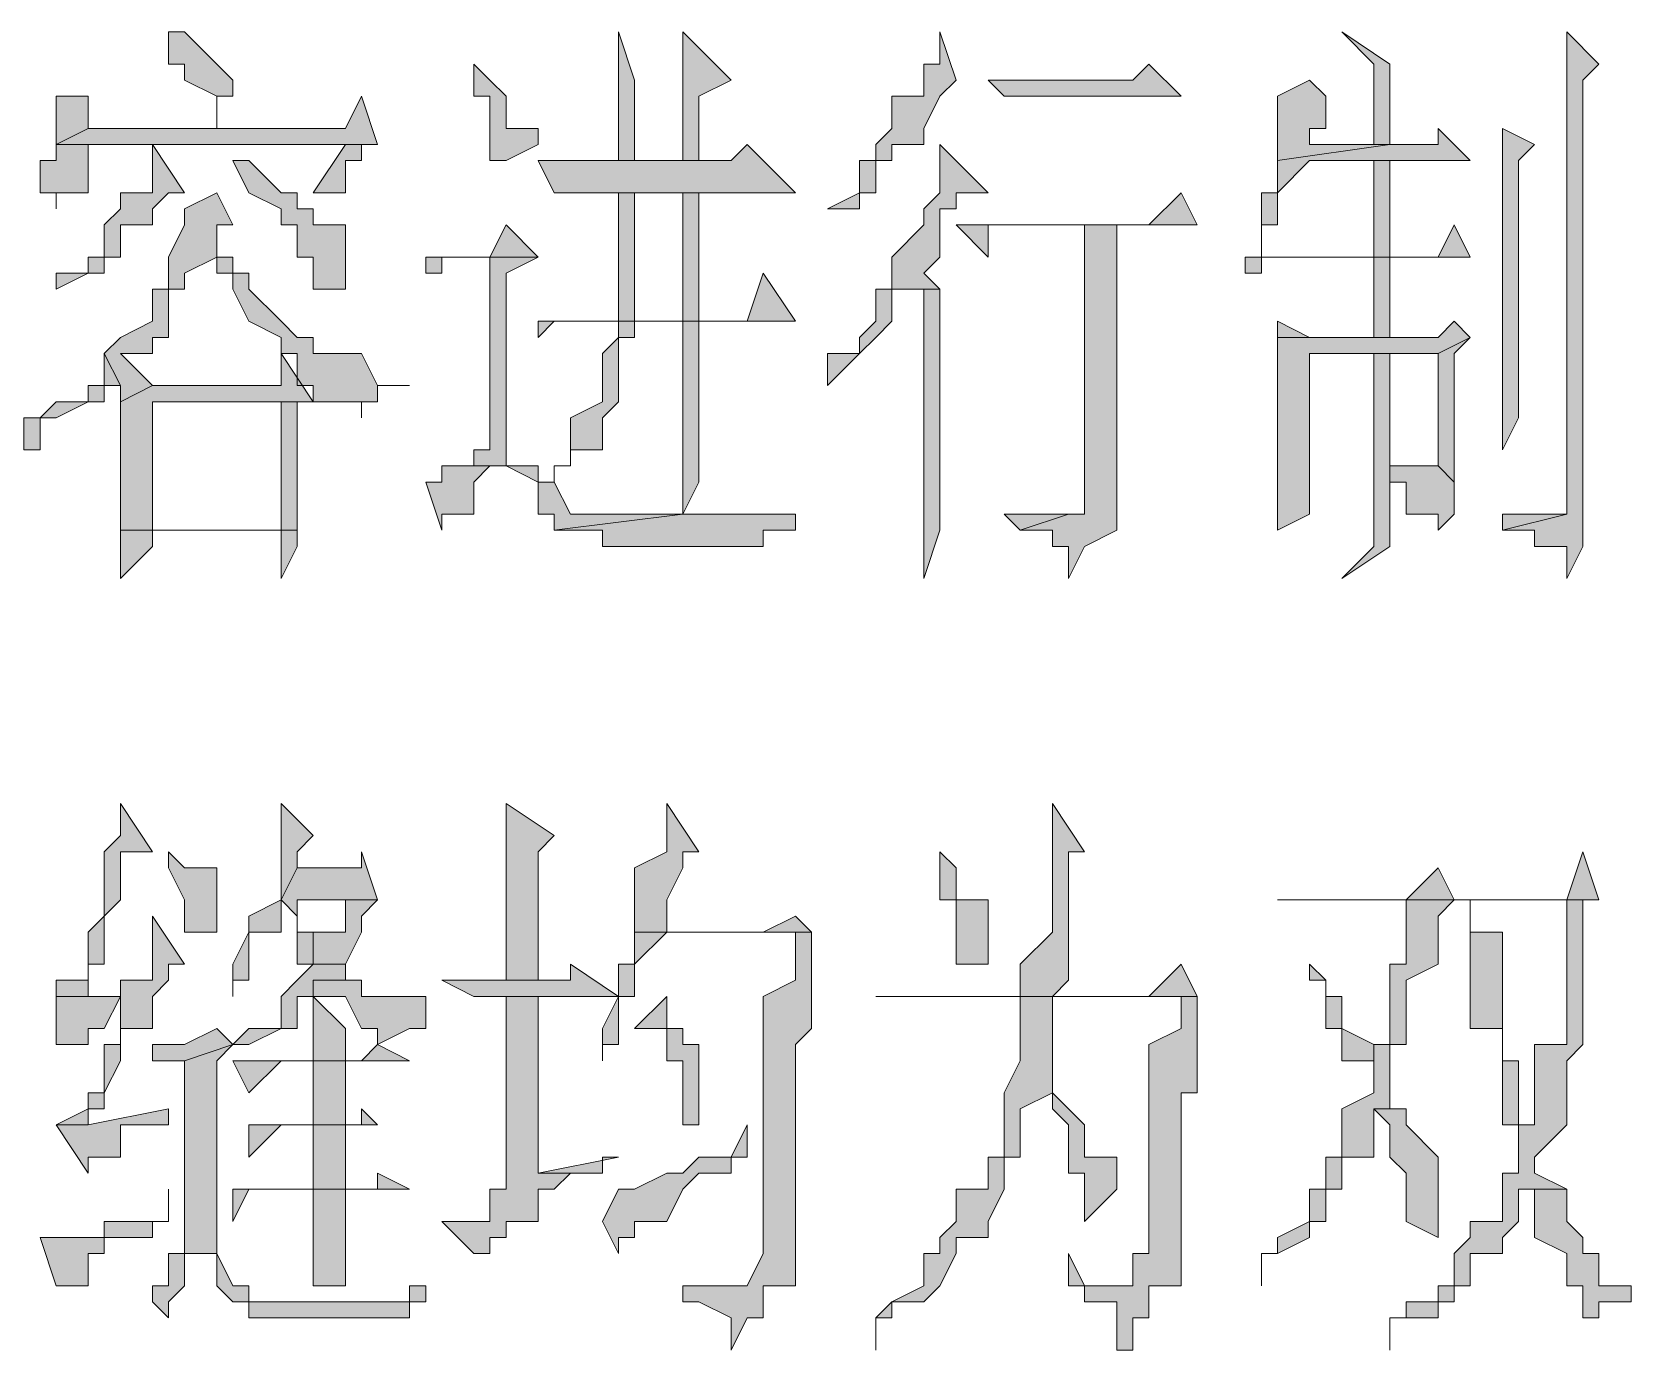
# Model space of a CAD drawing. Header units: millimetres. Extents: x 20 to 821, y 1 to 1134.
# Drawn here: x 650.97 to 668.88, y 607.1 to 621.86 of the extents above; entities that cross this region are included whole.
import ezdxf

# ---------------------------------------------------------------- set-up
doc = ezdxf.new("R2010")
doc.units = ezdxf.units.MM
doc.layers.add('1', color=7, linetype='Continuous')

msp = doc.modelspace()

# ---------------------------------------------------------------- hatches: boundary and pattern name
h = msp.add_hatch(color=0)
h.dxf.hatch_style = 2
h.paths.add_polyline_path([(652.5, 621.861732), (652.5, 621.501732), (652.68, 621.501732), (652.68, 621.321732), (653.04, 621.141732), (653.04, 620.781732), (653.04, 621.141732), (653.22, 621.141732), (653.22, 621.321732), (653.04, 621.501732), (652.68, 621.861732)])
h = msp.add_hatch(color=0)
h.dxf.hatch_style = 2
h.paths.add_polyline_path([(657.54, 621.861732), (657.54, 620.421732), (657.72, 620.421732), (657.72, 621.321732)])
h = msp.add_hatch(color=0)
h.dxf.hatch_style = 2
h.paths.add_polyline_path([(658.26, 621.861732), (658.26, 620.421732), (658.44, 620.421732), (658.44, 621.141732), (658.8, 621.321732)])
h = msp.add_hatch(color=0)
h.dxf.hatch_style = 2
h.paths.add_polyline_path([(661.14, 621.861732), (661.14, 621.501732), (660.96, 621.501732), (660.96, 621.141732), (660.6, 621.141732), (660.6, 620.781732), (660.42, 620.601732), (660.42, 620.421732), (660.24, 620.421732), (660.24, 620.061732), (659.88, 619.881732), (660.24, 619.881732), (660.24, 620.061732), (660.42, 620.061732), (660.42, 620.421732), (660.6, 620.421732), (660.6, 620.601732), (660.96, 620.601732), (660.96, 620.781732), (661.14, 621.141732), (661.32, 621.321732)])
h = msp.add_hatch(color=0)
h.dxf.hatch_style = 2
h.paths.add_polyline_path([(665.64, 621.861732), (666, 621.501732), (666, 620.601732), (665.28, 620.601732), (666.18, 620.601732), (666.18, 621.321732), (666.18, 621.501732)])
h = msp.add_hatch(color=0)
h.dxf.hatch_style = 2
h.paths.add_polyline_path([(668.16, 621.861732), (668.16, 616.461732), (667.44, 616.281732), (667.8, 616.281732), (667.8, 616.101732), (668.16, 616.101732), (668.16, 615.741732), (668.34, 616.101732), (668.34, 616.281732), (668.34, 621.321732), (668.52, 621.501732)])
h = msp.add_hatch(color=0)
h.dxf.hatch_style = 2
h.paths.add_polyline_path([(655.92, 621.501732), (655.92, 621.141732), (656.1, 621.141732), (656.1, 620.421732), (656.28, 620.421732), (656.64, 620.601732), (656.64, 620.781732), (656.28, 620.781732), (656.28, 621.141732), (656.1, 621.321732)])
h = msp.add_hatch(color=0)
h.dxf.hatch_style = 2
h.paths.add_polyline_path([(663.48, 621.501732), (663.3, 621.321732), (661.68, 621.321732), (661.86, 621.141732), (663.84, 621.141732)])
h = msp.add_hatch(color=0)
h.dxf.hatch_style = 2
h.paths.add_polyline_path([(665.28, 621.321732), (664.92, 621.141732), (664.92, 620.421732), (666.18, 620.601732), (665.28, 620.601732), (665.28, 620.781732), (665.46, 620.781732), (665.46, 621.141732)])
h = msp.add_hatch(color=0)
h.dxf.hatch_style = 2
h.paths.add_polyline_path([(654.66, 621.141732), (654.48, 620.781732), (651.6, 620.781732), (651.24, 620.601732), (654.84, 620.601732)])
h = msp.add_hatch(color=0)
h.dxf.hatch_style = 2
h.paths.add_polyline_path([(651.6, 621.141732), (651.24, 621.141732), (651.24, 620.781732), (651.24, 620.601732), (651.6, 620.781732)])
h = msp.add_hatch(color=0)
h.dxf.hatch_style = 2
h.paths.add_polyline_path([(666.72, 620.781732), (666.72, 620.601732), (666.18, 620.601732), (664.92, 620.421732), (664.92, 620.061732), (664.74, 620.061732), (664.74, 619.341732), (664.74, 619.701732), (664.92, 619.701732), (664.92, 619.881732), (664.92, 620.061732), (665.28, 620.421732), (667.08, 620.421732)])
h = msp.add_hatch(color=0)
h.dxf.hatch_style = 2
h.paths.add_polyline_path([(667.44, 620.781732), (667.44, 617.181732), (667.62, 617.541732), (667.62, 617.721732), (667.62, 617.901732), (667.62, 620.421732), (667.8, 620.601732)])
h = msp.add_hatch(color=0)
h.dxf.hatch_style = 2
h.paths.add_polyline_path([(651.24, 620.601732), (651.24, 620.421732), (651.06, 620.421732), (651.06, 620.061732), (651.24, 620.061732), (651.24, 619.881732), (651.24, 620.061732), (651.6, 620.061732), (651.6, 620.421732), (651.6, 620.601732), (654.48, 620.601732)])
h = msp.add_hatch(color=0)
h.dxf.hatch_style = 2
h.paths.add_polyline_path([(652.32, 620.601732), (652.32, 620.061732), (651.96, 620.061732), (651.96, 619.881732), (651.78, 619.701732), (651.78, 619.341732), (651.6, 619.341732), (651.6, 619.161732), (651.24, 619.161732), (651.24, 618.981732), (651.6, 619.161732), (651.78, 619.161732), (651.78, 619.341732), (651.96, 619.341732), (651.96, 619.701732), (652.32, 619.701732), (652.32, 619.881732), (652.5, 620.061732), (652.68, 620.061732)])
h = msp.add_hatch(color=0)
h.dxf.hatch_style = 2
h.paths.add_polyline_path([(654.48, 620.601732), (654.12, 620.061732), (654.48, 620.061732), (654.48, 620.421732), (654.66, 620.421732), (654.66, 620.601732), (654.84, 620.601732)])
h = msp.add_hatch(color=0)
h.dxf.hatch_style = 2
h.paths.add_polyline_path([(658.98, 620.601732), (658.8, 620.421732), (656.64, 620.421732), (656.82, 620.061732), (659.52, 620.061732)])
h = msp.add_hatch(color=0)
h.dxf.hatch_style = 2
h.paths.add_polyline_path([(661.14, 620.601732), (661.14, 620.061732), (660.96, 619.881732), (660.96, 619.701732), (660.6, 619.341732), (660.6, 618.981732), (660.42, 618.981732), (660.42, 618.621732), (660.24, 618.441732), (660.24, 618.261732), (659.88, 618.261732), (659.88, 617.901732), (660.24, 618.261732), (660.42, 618.441732), (660.6, 618.621732), (660.6, 618.981732), (660.96, 618.981732), (661.14, 618.981732), (660.96, 619.161732), (661.14, 619.341732), (661.14, 619.881732), (661.32, 619.881732), (661.32, 620.061732), (661.68, 620.061732)])
h = msp.add_hatch(color=0)
h.dxf.hatch_style = 2
h.paths.add_polyline_path([(653.22, 620.421732), (653.4, 620.061732), (653.76, 619.881732), (653.76, 619.701732), (653.94, 619.701732), (653.94, 619.341732), (654.12, 619.341732), (654.12, 618.981732), (654.48, 618.981732), (654.48, 619.701732), (654.12, 619.701732), (654.12, 619.881732), (653.94, 619.881732), (653.94, 620.061732), (653.76, 620.061732), (653.4, 620.421732)])
h = msp.add_hatch(color=0)
h.dxf.hatch_style = 2
h.paths.add_polyline_path([(666, 619.341732), (666.18, 619.341732), (666.18, 620.421732), (666, 620.421732)])
h = msp.add_hatch(color=0)
h.dxf.hatch_style = 2
h.paths.add_polyline_path([(653.04, 620.061732), (652.68, 619.881732), (652.68, 619.701732), (652.5, 619.341732), (652.5, 618.981732), (652.32, 618.981732), (652.32, 618.621732), (651.96, 618.441732), (651.78, 618.261732), (651.96, 617.901732), (651.96, 617.721732), (652.32, 617.901732), (651.96, 618.261732), (652.32, 618.261732), (652.32, 618.441732), (652.5, 618.441732), (652.5, 618.621732), (652.5, 618.981732), (652.68, 618.981732), (652.68, 619.161732), (653.04, 619.341732), (653.04, 619.701732), (653.22, 619.701732)])
h = msp.add_hatch(color=0)
h.dxf.hatch_style = 2
h.paths.add_polyline_path([(657.54, 620.061732), (657.54, 618.621732), (657.72, 618.621732), (657.72, 620.061732), (658.26, 620.061732)])
h = msp.add_hatch(color=0)
h.dxf.hatch_style = 2
h.paths.add_polyline_path([(658.44, 620.061732), (657.54, 620.061732), (658.26, 620.061732), (658.26, 618.621732), (658.44, 618.621732)])
h = msp.add_hatch(color=0)
h.dxf.hatch_style = 2
h.paths.add_polyline_path([(663.84, 620.061732), (663.48, 619.701732), (661.32, 619.701732), (661.68, 619.341732), (661.68, 619.701732), (661.86, 619.701732), (664.02, 619.701732)])
h = msp.add_hatch(color=0)
h.dxf.hatch_style = 2
h.paths.add_polyline_path([(656.28, 619.701732), (656.1, 619.341732), (655.38, 619.341732), (655.38, 619.161732), (655.56, 619.161732), (655.56, 619.341732), (656.64, 619.341732)])
h = msp.add_hatch(color=0)
h.dxf.hatch_style = 2
h.paths.add_polyline_path([(663.12, 619.701732), (662.76, 619.701732), (662.76, 616.821732), (662.76, 616.461732), (662.58, 616.461732), (662.04, 616.281732), (662.4, 616.281732), (662.4, 616.101732), (662.58, 616.101732), (662.58, 615.741732), (662.76, 616.101732), (663.12, 616.281732)])
h = msp.add_hatch(color=0)
h.dxf.hatch_style = 2
h.paths.add_polyline_path([(666.9, 619.701732), (666.72, 619.341732), (664.56, 619.341732), (664.56, 619.161732), (664.74, 619.161732), (664.74, 619.341732), (667.08, 619.341732)])
h = msp.add_hatch(color=0)
h.dxf.hatch_style = 2
h.paths.add_polyline_path([(653.04, 619.341732), (653.04, 619.161732), (653.22, 619.161732), (653.22, 618.981732), (653.4, 618.621732), (653.76, 618.441732), (653.76, 618.261732), (653.94, 618.261732), (653.94, 617.901732), (654.12, 617.901732), (654.12, 617.721732), (654.48, 617.721732), (654.66, 617.721732), (654.66, 617.541732), (654.66, 617.721732), (654.84, 617.721732), (654.84, 617.901732), (655.2, 617.901732), (654.84, 617.901732), (654.66, 618.261732), (654.12, 618.261732), (654.12, 618.441732), (653.94, 618.441732), (653.76, 618.621732), (653.4, 618.981732), (653.4, 619.161732), (653.22, 619.161732), (653.22, 619.341732)])
h = msp.add_hatch(color=0)
h.dxf.hatch_style = 2
h.paths.add_polyline_path([(656.64, 619.341732), (656.1, 619.341732), (656.1, 617.181732), (655.92, 617.181732), (655.92, 617.001732), (656.28, 617.001732), (656.64, 616.821732), (656.64, 616.461732), (656.82, 616.461732), (656.82, 616.281732), (658.26, 616.461732), (657.36, 616.461732), (657, 616.461732), (656.82, 616.821732), (656.64, 616.821732), (656.64, 617.001732), (656.28, 617.001732), (656.28, 617.181732), (656.28, 619.161732)])
h = msp.add_hatch(color=0)
h.dxf.hatch_style = 2
h.paths.add_polyline_path([(666, 618.441732), (666.18, 618.441732), (666.18, 619.341732), (666, 619.341732)])
h = msp.add_hatch(color=0)
h.dxf.hatch_style = 2
h.paths.add_polyline_path([(659.16, 619.161732), (658.98, 618.621732), (656.64, 618.621732), (656.64, 618.441732), (656.82, 618.621732), (659.52, 618.621732)])
h = msp.add_hatch(color=0)
h.dxf.hatch_style = 2
h.paths.add_polyline_path([(661.14, 618.981732), (660.96, 618.981732), (660.96, 618.621732), (660.96, 615.741732), (661.14, 616.281732)])
h = msp.add_hatch(color=0)
h.dxf.hatch_style = 2
h.paths.add_polyline_path([(657.54, 618.621732), (657.54, 618.441732), (657.36, 618.261732), (657.36, 617.721732), (657, 617.541732), (657, 617.001732), (656.82, 617.001732), (656.82, 616.821732), (656.64, 616.821732), (656.82, 616.821732), (656.82, 617.001732), (657, 617.001732), (657, 617.181732), (657.36, 617.181732), (657.36, 617.541732), (657.54, 617.721732), (657.54, 618.441732), (657.72, 618.441732), (657.72, 618.621732), (658.26, 618.621732)])
h = msp.add_hatch(color=0)
h.dxf.hatch_style = 2
h.paths.add_polyline_path([(658.44, 618.621732), (657.54, 618.621732), (658.26, 618.621732), (658.26, 616.461732), (658.44, 616.821732), (658.44, 617.541732), (658.44, 617.721732)])
h = msp.add_hatch(color=0)
h.dxf.hatch_style = 2
h.paths.add_polyline_path([(664.92, 618.621732), (664.92, 618.441732), (665.28, 618.441732)])
h = msp.add_hatch(color=0)
h.dxf.hatch_style = 2
h.paths.add_polyline_path([(666.9, 618.621732), (666.72, 618.441732), (664.92, 618.441732), (664.92, 618.261732), (664.92, 616.281732), (665.28, 616.461732), (665.28, 618.261732), (666, 618.261732), (666.72, 618.261732), (667.08, 618.441732)])
h = msp.add_hatch(color=0)
h.dxf.hatch_style = 2
h.paths.add_polyline_path([(667.08, 618.441732), (666.72, 618.261732), (666.72, 617.001732), (666.9, 616.821732), (666.9, 618.261732)])
h = msp.add_hatch(color=0)
h.dxf.hatch_style = 2
h.paths.add_polyline_path([(651.78, 618.261732), (651.78, 617.901732), (651.6, 617.901732), (651.6, 617.721732), (651.24, 617.721732), (651.06, 617.541732), (650.88, 617.541732), (650.88, 617.181732), (651.06, 617.181732), (651.06, 617.541732), (651.24, 617.541732), (651.6, 617.721732), (651.78, 617.721732), (651.78, 617.901732), (651.96, 617.901732)])
h = msp.add_hatch(color=0)
h.dxf.hatch_style = 2
h.paths.add_polyline_path([(653.76, 618.261732), (653.76, 617.901732), (652.32, 617.901732), (651.96, 617.721732), (651.96, 616.281732), (652.32, 616.281732), (652.32, 617.721732), (653.76, 617.721732), (654.12, 617.721732)])
h = msp.add_hatch(color=0)
h.dxf.hatch_style = 2
h.paths.add_polyline_path([(666.18, 618.261732), (666, 618.261732), (666, 617.001732), (666, 616.101732), (665.64, 615.741732), (666.18, 616.101732)])
h = msp.add_hatch(color=0)
h.dxf.hatch_style = 2
h.paths.add_polyline_path([(654.12, 617.721732), (653.76, 617.721732), (653.76, 616.281732), (651.96, 616.281732), (651.96, 616.101732), (651.96, 615.741732), (652.32, 616.101732), (652.32, 616.281732), (653.76, 616.281732), (653.94, 616.281732), (653.94, 616.461732), (653.94, 617.721732)])
h = msp.add_hatch(color=0)
h.dxf.hatch_style = 2
h.paths.add_polyline_path([(655.92, 617.001732), (655.56, 617.001732), (655.56, 616.821732), (655.38, 616.821732), (655.56, 616.281732), (655.56, 616.461732), (655.92, 616.461732), (655.92, 616.821732), (656.1, 617.001732)])
h = msp.add_hatch(color=0)
h.dxf.hatch_style = 2
h.paths.add_polyline_path([(666.18, 617.001732), (666.18, 616.821732), (666.36, 616.821732), (666.36, 616.461732), (666.72, 616.461732), (666.72, 616.281732), (666.9, 616.461732), (666.9, 616.821732), (666.72, 617.001732)])
h = msp.add_hatch(color=0)
h.dxf.hatch_style = 2
h.paths.add_polyline_path([(659.52, 616.461732), (658.26, 616.461732), (656.82, 616.281732), (657.36, 616.281732), (657.36, 616.101732), (657.72, 616.101732), (659.16, 616.101732), (659.16, 616.281732), (659.52, 616.281732)])
h = msp.add_hatch(color=0)
h.dxf.hatch_style = 2
h.paths.add_polyline_path([(661.86, 616.461732), (662.04, 616.281732), (662.58, 616.461732)])
h = msp.add_hatch(color=0)
h.dxf.hatch_style = 2
h.paths.add_polyline_path([(667.44, 616.461732), (667.44, 616.281732), (668.16, 616.461732)])
h = msp.add_hatch(color=0)
h.dxf.hatch_style = 2
h.paths.add_polyline_path([(653.94, 616.281732), (653.76, 616.281732), (653.76, 615.741732), (653.94, 616.101732)])
h = msp.add_hatch(color=0)
h.dxf.hatch_style = 2
h.paths.add_polyline_path([(651.96, 613.221732), (651.96, 612.861732), (651.78, 612.681732), (651.78, 611.961732), (651.6, 611.781732), (651.6, 611.241732), (651.24, 611.241732), (651.24, 611.061732), (651.6, 611.061732), (651.6, 611.421732), (651.78, 611.421732), (651.78, 611.781732), (651.78, 611.961732), (651.96, 612.141732), (651.96, 612.681732), (652.32, 612.681732)])
h = msp.add_hatch(color=0)
h.dxf.hatch_style = 2
h.paths.add_polyline_path([(653.76, 613.221732), (653.76, 612.141732), (653.94, 612.501732), (653.94, 612.681732), (654.12, 612.861732)])
h = msp.add_hatch(color=0)
h.dxf.hatch_style = 2
h.paths.add_polyline_path([(656.28, 613.221732), (656.28, 611.241732), (656.64, 611.241732), (656.64, 612.681732), (656.82, 612.861732)])
h = msp.add_hatch(color=0)
h.dxf.hatch_style = 2
h.paths.add_polyline_path([(658.08, 613.221732), (658.08, 612.681732), (657.72, 612.501732), (657.72, 611.781732), (658.08, 611.781732), (658.08, 612.141732), (658.26, 612.501732), (658.26, 612.681732), (658.44, 612.681732)])
h = msp.add_hatch(color=0)
h.dxf.hatch_style = 2
h.paths.add_polyline_path([(662.4, 613.221732), (662.4, 611.781732), (662.04, 611.421732), (662.04, 611.061732), (662.4, 611.061732), (662.58, 611.241732), (662.58, 612.501732), (662.58, 612.681732), (662.76, 612.681732)])
h = msp.add_hatch(color=0)
h.dxf.hatch_style = 2
h.paths.add_polyline_path([(652.5, 612.681732), (652.5, 612.501732), (652.68, 612.141732), (652.68, 611.781732), (653.04, 611.781732), (653.04, 612.501732), (652.68, 612.501732)])
h = msp.add_hatch(color=0)
h.dxf.hatch_style = 2
h.paths.add_polyline_path([(654.66, 612.681732), (654.66, 612.501732), (653.94, 612.501732), (653.76, 612.141732), (653.94, 611.961732), (653.94, 611.421732), (654.12, 611.421732), (653.94, 611.241732), (653.76, 611.061732), (653.76, 610.701732), (653.4, 610.701732), (653.22, 610.521732), (653.4, 610.521732), (653.76, 610.701732), (653.94, 610.701732), (653.94, 611.061732), (654.12, 611.061732), (654.12, 611.241732), (654.48, 611.241732), (654.48, 611.421732), (654.12, 611.421732), (654.12, 611.781732), (653.94, 611.781732), (653.94, 611.961732), (653.94, 612.141732), (654.66, 612.141732), (654.84, 612.141732)])
h = msp.add_hatch(color=0)
h.dxf.hatch_style = 2
h.paths.add_polyline_path([(661.14, 612.681732), (661.14, 612.141732), (661.32, 612.141732), (661.32, 611.421732), (661.68, 611.421732), (661.68, 612.141732), (661.32, 612.141732), (661.32, 612.501732)])
h = msp.add_hatch(color=0)
h.dxf.hatch_style = 2
h.paths.add_polyline_path([(668.34, 612.681732), (668.16, 612.141732), (666.9, 612.141732), (667.08, 612.141732), (668.52, 612.141732)])
h = msp.add_hatch(color=0)
h.dxf.hatch_style = 2
h.paths.add_polyline_path([(666.72, 612.501732), (666.36, 612.141732), (664.92, 612.141732), (665.28, 612.141732), (666.9, 612.141732)])
h = msp.add_hatch(color=0)
h.dxf.hatch_style = 2
h.paths.add_polyline_path([(653.76, 612.141732), (653.4, 611.961732), (653.4, 611.781732), (653.22, 611.421732), (653.22, 611.061732), (653.22, 611.241732), (653.4, 611.241732), (653.4, 611.421732), (653.4, 611.781732), (653.76, 611.781732)])
h = msp.add_hatch(color=0)
h.dxf.hatch_style = 2
h.paths.add_polyline_path([(654.84, 612.141732), (654.48, 612.141732), (654.48, 611.961732), (654.48, 611.781732), (654.12, 611.781732), (654.12, 611.421732), (654.48, 611.421732), (654.66, 611.781732), (654.66, 611.961732)])
h = msp.add_hatch(color=0)
h.dxf.hatch_style = 2
h.paths.add_polyline_path([(666.9, 612.141732), (666.36, 612.141732), (666.36, 611.961732), (666.36, 611.421732), (666.18, 611.421732), (666.18, 610.521732), (666, 610.521732), (666, 610.341732), (665.64, 610.341732), (666, 610.341732), (666, 609.981732), (665.64, 609.801732), (665.64, 609.261732), (665.46, 609.261732), (665.46, 608.901732), (665.28, 608.901732), (665.28, 608.541732), (664.92, 608.361732), (664.92, 608.181732), (664.74, 608.181732), (664.74, 607.821732), (664.74, 608.181732), (664.92, 608.181732), (665.28, 608.361732), (665.28, 608.541732), (665.46, 608.541732), (665.46, 608.901732), (665.64, 608.901732), (665.64, 609.261732), (666, 609.261732), (666, 609.801732), (666.36, 609.801732), (666.18, 609.801732), (666.18, 609.981732), (666.18, 610.521732), (666.36, 610.521732), (666.36, 611.241732), (666.72, 611.421732), (666.72, 611.961732)])
h = msp.add_hatch(color=0)
h.dxf.hatch_style = 2
h.paths.add_polyline_path([(668.52, 612.141732), (667.08, 612.141732), (668.16, 612.141732), (668.16, 610.521732), (667.8, 610.521732), (667.8, 609.621732), (667.62, 609.621732), (667.62, 609.081732), (667.44, 609.081732), (667.44, 608.901732), (667.44, 608.541732), (667.08, 608.541732), (667.08, 608.361732), (666.9, 608.181732), (666.9, 607.821732), (666.72, 607.821732), (666.72, 607.641732), (666.36, 607.641732), (666.36, 607.461732), (666.18, 607.461732), (666.18, 607.101732), (666.18, 607.461732), (666.72, 607.461732), (666.72, 607.641732), (666.9, 607.641732), (666.9, 607.821732), (667.08, 607.821732), (667.08, 608.181732), (667.44, 608.181732), (667.44, 608.361732), (667.62, 608.541732), (667.62, 608.901732), (668.16, 608.901732), (667.8, 609.081732), (667.8, 609.261732), (668.16, 609.621732), (668.16, 610.341732), (668.34, 610.521732), (668.34, 612.141732)])
h = msp.add_hatch(color=0)
h.dxf.hatch_style = 2
h.paths.add_polyline_path([(667.08, 612.141732), (667.08, 610.701732), (667.44, 610.701732), (667.44, 609.621732), (667.62, 609.621732), (667.62, 609.261732), (667.62, 609.621732), (667.62, 609.801732), (667.62, 609.981732), (667.62, 610.341732), (667.44, 610.341732), (667.44, 611.781732), (667.08, 611.781732), (667.08, 612.141732), (668.16, 612.141732)])
h = msp.add_hatch(color=0)
h.dxf.hatch_style = 2
h.paths.add_polyline_path([(652.32, 611.961732), (652.32, 611.241732), (651.96, 611.241732), (651.96, 611.061732), (651.24, 611.061732), (651.96, 611.061732), (651.96, 610.701732), (651.96, 610.521732), (651.78, 610.521732), (651.78, 609.981732), (651.6, 609.981732), (651.6, 609.801732), (651.24, 609.621732), (651.6, 609.621732), (651.6, 609.801732), (651.78, 609.801732), (651.78, 609.981732), (651.96, 610.341732), (651.96, 610.701732), (652.32, 610.701732), (652.32, 611.061732), (652.5, 611.241732), (652.5, 611.421732), (652.68, 611.421732)])
h = msp.add_hatch(color=0)
h.dxf.hatch_style = 2
h.paths.add_polyline_path([(659.52, 611.961732), (659.16, 611.781732), (657.72, 611.781732), (657.72, 611.421732), (657.54, 611.421732), (657.54, 611.241732), (657.54, 611.061732), (657.36, 610.701732), (657.36, 610.341732), (657.36, 610.521732), (657.54, 610.521732), (657.54, 610.701732), (657.54, 611.061732), (657.72, 611.061732), (657.72, 611.421732), (658.08, 611.781732), (659.7, 611.781732)])
h = msp.add_hatch(color=0)
h.dxf.hatch_style = 2
h.paths.add_polyline_path([(659.7, 611.781732), (659.52, 611.781732), (659.52, 611.421732), (659.52, 611.241732), (659.16, 611.061732), (659.16, 608.361732), (659.16, 608.181732), (658.98, 607.821732), (658.26, 607.821732), (658.26, 607.641732), (658.44, 607.641732), (658.8, 607.461732), (658.8, 607.101732), (658.98, 607.461732), (659.16, 607.461732), (659.16, 607.641732), (659.16, 607.821732), (659.52, 607.821732), (659.52, 610.521732), (659.7, 610.701732)])
h = msp.add_hatch(color=0)
h.dxf.hatch_style = 2
h.paths.add_polyline_path([(657, 611.421732), (657, 611.241732), (656.64, 611.241732), (655.56, 611.241732), (655.92, 611.061732), (657.54, 611.061732)])
h = msp.add_hatch(color=0)
h.dxf.hatch_style = 2
h.paths.add_polyline_path([(663.84, 611.421732), (663.48, 611.061732), (660.42, 611.061732), (660.6, 611.061732), (664.02, 611.061732)])
h = msp.add_hatch(color=0)
h.dxf.hatch_style = 2
h.paths.add_polyline_path([(665.28, 611.421732), (665.28, 611.241732), (665.46, 611.241732), (665.46, 610.701732), (665.64, 610.701732), (665.64, 610.341732), (666, 610.341732), (666, 610.521732), (665.64, 610.701732), (665.64, 611.061732), (665.46, 611.061732), (665.46, 611.241732)])
h = msp.add_hatch(color=0)
h.dxf.hatch_style = 2
h.paths.add_polyline_path([(654.48, 611.241732), (654.12, 611.241732), (654.12, 611.061732), (654.48, 611.061732), (654.66, 610.701732), (654.84, 610.701732), (654.84, 610.521732), (655.2, 610.701732), (655.38, 610.701732), (655.38, 611.061732), (654.66, 611.061732), (654.66, 611.241732)])
h = msp.add_hatch(color=0)
h.dxf.hatch_style = 2
h.paths.add_polyline_path([(651.24, 611.061732), (651.24, 610.521732), (651.6, 610.521732), (651.6, 610.701732), (651.78, 610.701732), (651.96, 611.061732)])
h = msp.add_hatch(color=0)
h.dxf.hatch_style = 2
h.paths.add_polyline_path([(654.12, 611.061732), (654.12, 610.341732), (654.48, 610.341732), (654.48, 610.701732)])
h = msp.add_hatch(color=0)
h.dxf.hatch_style = 2
h.paths.add_polyline_path([(656.64, 611.061732), (656.28, 611.061732), (656.28, 608.901732), (656.1, 608.901732), (656.1, 608.541732), (655.56, 608.541732), (655.92, 608.181732), (656.1, 608.181732), (656.1, 608.361732), (656.28, 608.361732), (656.28, 608.541732), (656.64, 608.541732), (656.64, 608.901732), (656.82, 608.901732), (657, 609.081732), (656.64, 609.081732)])
h = msp.add_hatch(color=0)
h.dxf.hatch_style = 2
h.paths.add_polyline_path([(658.08, 611.061732), (657.72, 610.701732), (658.08, 610.701732), (658.08, 610.521732), (658.08, 610.341732), (658.26, 610.341732), (658.26, 609.621732), (658.44, 609.621732), (658.44, 610.521732), (658.26, 610.521732), (658.26, 610.701732), (658.08, 610.701732)])
h = msp.add_hatch(color=0)
h.dxf.hatch_style = 2
h.paths.add_polyline_path([(662.4, 611.061732), (662.04, 611.061732), (662.04, 610.701732), (662.04, 610.341732), (661.86, 609.981732), (661.86, 609.261732), (661.68, 609.261732), (661.68, 608.901732), (661.32, 608.901732), (661.32, 608.541732), (661.14, 608.361732), (661.14, 608.181732), (660.96, 608.181732), (660.96, 607.821732), (660.6, 607.641732), (660.42, 607.461732), (660.42, 607.101732), (660.42, 607.461732), (660.6, 607.461732), (660.6, 607.641732), (660.96, 607.641732), (661.14, 607.821732), (661.32, 608.181732), (661.32, 608.361732), (661.68, 608.361732), (661.68, 608.541732), (661.86, 608.901732), (661.86, 609.261732), (662.04, 609.261732), (662.04, 609.801732), (662.4, 609.981732)])
h = msp.add_hatch(color=0)
h.dxf.hatch_style = 2
h.paths.add_polyline_path([(664.02, 611.061732), (663.84, 611.061732), (663.84, 610.701732), (663.48, 610.521732), (663.48, 608.181732), (663.3, 608.181732), (663.3, 607.821732), (663.12, 607.821732), (662.58, 607.821732), (662.76, 607.821732), (662.76, 607.641732), (663.12, 607.641732), (663.12, 607.101732), (663.3, 607.101732), (663.3, 607.461732), (663.48, 607.461732), (663.48, 607.821732), (663.84, 607.821732), (663.84, 609.981732), (664.02, 609.981732)])
h = msp.add_hatch(color=0)
h.dxf.hatch_style = 2
h.paths.add_polyline_path([(653.04, 610.701732), (652.68, 610.521732), (652.32, 610.521732), (652.32, 610.341732), (652.68, 610.341732), (653.22, 610.521732)])
h = msp.add_hatch(color=0)
h.dxf.hatch_style = 2
h.paths.add_polyline_path([(653.22, 610.521732), (652.68, 610.341732), (652.68, 608.181732), (652.5, 608.181732), (652.5, 607.821732), (652.32, 607.821732), (652.32, 607.641732), (652.5, 607.461732), (652.5, 607.641732), (652.68, 607.821732), (652.68, 608.181732), (653.04, 608.181732), (653.04, 610.341732)])
h = msp.add_hatch(color=0)
h.dxf.hatch_style = 2
h.paths.add_polyline_path([(654.84, 610.521732), (654.66, 610.341732), (653.22, 610.341732), (653.4, 609.981732), (653.76, 610.341732), (655.2, 610.341732)])
h = msp.add_hatch(color=0)
h.dxf.hatch_style = 2
h.paths.add_polyline_path([(654.12, 609.621732), (654.48, 609.621732), (654.48, 610.341732), (654.12, 610.341732)])
h = msp.add_hatch(color=0)
h.dxf.hatch_style = 2
h.paths.add_polyline_path([(662.4, 609.981732), (662.4, 609.801732), (662.58, 609.621732), (662.58, 609.081732), (662.76, 609.081732), (662.76, 608.541732), (663.12, 608.901732), (663.12, 609.261732), (662.76, 609.261732), (662.76, 609.621732), (662.58, 609.801732)])
h = msp.add_hatch(color=0)
h.dxf.hatch_style = 2
h.paths.add_polyline_path([(652.5, 609.801732), (651.6, 609.621732), (651.24, 609.621732), (651.6, 609.081732), (651.6, 609.261732), (651.78, 609.261732), (651.96, 609.261732), (651.96, 609.621732), (652.5, 609.621732)])
h = msp.add_hatch(color=0)
h.dxf.hatch_style = 2
h.paths.add_polyline_path([(654.66, 609.801732), (654.66, 609.621732), (654.48, 609.621732), (653.4, 609.621732), (653.4, 609.261732), (653.76, 609.621732), (654.84, 609.621732)])
h = msp.add_hatch(color=0)
h.dxf.hatch_style = 2
h.paths.add_polyline_path([(666.36, 609.801732), (666, 609.801732), (666.18, 609.621732), (666.18, 609.261732), (666.36, 609.081732), (666.36, 608.541732), (666.72, 608.361732), (666.72, 609.261732), (666.36, 609.621732)])
h = msp.add_hatch(color=0)
h.dxf.hatch_style = 2
h.paths.add_polyline_path([(654.12, 608.901732), (654.48, 608.901732), (654.48, 609.621732), (654.12, 609.621732)])
h = msp.add_hatch(color=0)
h.dxf.hatch_style = 2
h.paths.add_polyline_path([(658.98, 609.621732), (658.8, 609.261732), (658.44, 609.261732), (658.26, 609.081732), (658.08, 609.081732), (657.72, 608.901732), (657.54, 608.901732), (657.36, 608.541732), (657.54, 608.181732), (657.54, 608.361732), (657.72, 608.361732), (657.72, 608.541732), (658.08, 608.541732), (658.26, 608.901732), (658.44, 609.081732), (658.8, 609.081732), (658.8, 609.261732), (658.98, 609.261732)])
h = msp.add_hatch(color=0)
h.dxf.hatch_style = 2
h.paths.add_polyline_path([(657.54, 609.261732), (656.64, 609.081732), (657.36, 609.081732), (657.36, 609.261732)])
h = msp.add_hatch(color=0)
h.dxf.hatch_style = 2
h.paths.add_polyline_path([(654.84, 609.081732), (654.84, 608.901732), (654.48, 608.901732), (653.22, 608.901732), (653.22, 608.541732), (653.4, 608.901732), (655.2, 608.901732)])
h = msp.add_hatch(color=0)
h.dxf.hatch_style = 2
h.paths.add_polyline_path([(652.5, 608.901732), (652.5, 608.541732), (652.32, 608.541732), (651.78, 608.541732), (651.78, 608.361732), (651.06, 608.361732), (651.24, 607.821732), (651.6, 607.821732), (651.6, 608.181732), (651.78, 608.181732), (651.78, 608.361732), (651.96, 608.361732), (652.32, 608.361732), (652.32, 608.541732), (652.5, 608.541732)])
h = msp.add_hatch(color=0)
h.dxf.hatch_style = 2
h.paths.add_polyline_path([(654.48, 608.901732), (654.12, 608.901732), (654.12, 608.541732), (654.12, 607.821732), (654.48, 607.821732)])
h = msp.add_hatch(color=0)
h.dxf.hatch_style = 2
h.paths.add_polyline_path([(668.16, 608.901732), (667.62, 608.901732), (667.8, 608.901732), (667.8, 608.361732), (668.16, 608.181732), (668.16, 607.821732), (668.34, 607.821732), (668.34, 607.461732), (668.52, 607.461732), (668.52, 607.641732), (668.88, 607.641732), (668.88, 607.821732), (668.52, 607.821732), (668.52, 608.181732), (668.34, 608.181732), (668.34, 608.361732), (668.16, 608.541732)])
h = msp.add_hatch(color=0)
h.dxf.hatch_style = 2
h.paths.add_polyline_path([(653.04, 608.181732), (653.04, 607.821732), (653.22, 607.641732), (653.4, 607.641732), (653.4, 607.461732), (654.84, 607.461732), (655.2, 607.461732), (655.2, 607.641732), (654.12, 607.641732), (653.4, 607.641732), (653.4, 607.821732), (653.22, 607.821732)])
h = msp.add_hatch(color=0)
h.dxf.hatch_style = 2
h.paths.add_polyline_path([(662.58, 608.181732), (662.58, 607.821732), (663.12, 607.821732), (662.76, 607.821732)])
h = msp.add_hatch(color=0)
h.dxf.hatch_style = 2
h.paths.add_polyline_path([(655.38, 607.821732), (655.2, 607.821732), (655.2, 607.641732), (654.12, 607.641732), (655.2, 607.641732), (655.38, 607.641732)])
h = msp.add_hatch(color=0)
h.dxf.hatch_style = 2
h.paths.add_polyline_path([(658.26, 607.821732), (658.98, 607.821732), (658.8, 607.821732)])

# ---------------------------------------------------------------- linework, layer by layer
at = {"layer": '1', "color": 0, "lineweight": 5}
for points in [[(652.5, 621.861732), (652.5, 621.501732), (652.68, 621.501732), (652.68, 621.321732), (653.04, 621.141732), (653.04, 620.781732), (653.04, 621.141732), (653.22, 621.141732), (653.22, 621.321732), (653.04, 621.501732), (652.68, 621.861732), (652.5, 621.861732)], [(657.54, 621.861732), (657.54, 620.421732), (657.72, 620.421732), (657.72, 621.321732), (657.54, 621.861732)], [(658.26, 621.861732), (658.26, 620.421732), (658.44, 620.421732), (658.44, 621.141732), (658.8, 621.321732), (658.26, 621.861732)], [(661.14, 621.861732), (661.14, 621.501732), (660.96, 621.501732), (660.96, 621.141732), (660.6, 621.141732), (660.6, 620.781732), (660.42, 620.601732), (660.42, 620.421732), (660.24, 620.421732), (660.24, 620.061732), (659.88, 619.881732), (660.24, 619.881732), (660.24, 620.061732), (660.42, 620.061732), (660.42, 620.421732), (660.6, 620.421732), (660.6, 620.601732), (660.6, 620.601732), (660.96, 620.601732), (660.96, 620.781732), (661.14, 621.141732), (661.32, 621.321732), (661.14, 621.861732)], [(665.64, 621.861732), (666, 621.501732), (666, 620.601732), (665.28, 620.601732), (666.18, 620.601732), (666.18, 621.321732), (666.18, 621.501732), (665.64, 621.861732)], [(668.16, 621.861732), (668.16, 616.461732), (667.44, 616.281732), (667.8, 616.281732), (667.8, 616.101732), (668.16, 616.101732), (668.16, 615.741732), (668.34, 616.101732), (668.34, 616.281732), (668.34, 616.281732), (668.34, 621.321732), (668.52, 621.501732), (668.16, 621.861732)], [(655.92, 621.501732), (655.92, 621.141732), (656.1, 621.141732), (656.1, 620.421732), (656.28, 620.421732), (656.64, 620.601732), (656.64, 620.781732), (656.28, 620.781732), (656.28, 621.141732), (656.1, 621.321732), (655.92, 621.501732)], [(663.48, 621.501732), (663.3, 621.321732), (661.68, 621.321732), (661.86, 621.141732), (663.84, 621.141732), (663.48, 621.501732)], [(665.28, 621.321732), (664.92, 621.141732), (664.92, 620.421732), (666.18, 620.601732), (665.28, 620.601732), (665.28, 620.781732), (665.46, 620.781732), (665.46, 621.141732), (665.28, 621.321732)], [(654.66, 621.141732), (654.48, 620.781732), (651.6, 620.781732), (651.24, 620.601732), (654.84, 620.601732), (654.66, 621.141732)], [(651.6, 621.141732), (651.24, 621.141732), (651.24, 620.781732), (651.24, 620.601732), (651.6, 620.781732), (651.6, 621.141732)], [(666.72, 620.781732), (666.72, 620.601732), (666.18, 620.601732), (664.92, 620.421732), (664.92, 620.061732), (664.74, 620.061732), (664.74, 619.341732), (664.74, 619.701732), (664.92, 619.701732), (664.92, 619.881732), (664.92, 620.061732), (665.28, 620.421732), (667.08, 620.421732), (666.72, 620.781732)], [(667.44, 620.781732), (667.44, 617.181732), (667.62, 617.541732), (667.62, 617.721732), (667.62, 617.901732), (667.62, 620.421732), (667.8, 620.601732), (667.44, 620.781732)], [(651.24, 620.601732), (651.24, 620.421732), (651.06, 620.421732), (651.06, 620.061732), (651.24, 620.061732), (651.24, 619.881732), (651.24, 620.061732), (651.6, 620.061732), (651.6, 620.421732), (651.6, 620.601732), (654.48, 620.601732), (651.24, 620.601732)], [(652.32, 620.601732), (652.32, 620.061732), (651.96, 620.061732), (651.96, 619.881732), (651.78, 619.701732), (651.78, 619.341732), (651.6, 619.341732), (651.6, 619.161732), (651.24, 619.161732), (651.24, 618.981732), (651.6, 619.161732), (651.78, 619.161732), (651.78, 619.341732), (651.96, 619.341732), (651.96, 619.701732), (651.96, 619.701732), (652.32, 619.701732), (652.32, 619.881732), (652.5, 620.061732), (652.68, 620.061732), (652.32, 620.601732)], [(654.48, 620.601732), (654.12, 620.061732), (654.48, 620.061732), (654.48, 620.421732), (654.66, 620.421732), (654.66, 620.601732), (654.84, 620.601732), (654.48, 620.601732)], [(658.98, 620.601732), (658.8, 620.421732), (656.64, 620.421732), (656.82, 620.061732), (659.52, 620.061732), (658.98, 620.601732)], [(661.14, 620.601732), (661.14, 620.061732), (660.96, 619.881732), (660.96, 619.701732), (660.6, 619.341732), (660.6, 618.981732), (660.42, 618.981732), (660.42, 618.621732), (660.24, 618.441732), (660.24, 618.261732), (659.88, 618.261732), (659.88, 617.901732), (660.24, 618.261732), (660.42, 618.441732), (660.6, 618.621732), (660.6, 618.981732), (660.96, 618.981732), (661.14, 618.981732), (660.96, 619.161732), (661.14, 619.341732), (661.14, 619.881732), (661.32, 619.881732), (661.32, 620.061732), (661.68, 620.061732), (661.14, 620.601732)], [(653.22, 620.421732), (653.4, 620.061732), (653.76, 619.881732), (653.76, 619.701732), (653.94, 619.701732), (653.94, 619.341732), (654.12, 619.341732), (654.12, 618.981732), (654.48, 618.981732), (654.48, 619.701732), (654.12, 619.701732), (654.12, 619.881732), (653.94, 619.881732), (653.94, 620.061732), (653.76, 620.061732), (653.4, 620.421732), (653.22, 620.421732)], [(666, 619.341732), (666.18, 619.341732), (666.18, 620.421732), (666, 620.421732), (666, 619.341732)], [(653.04, 620.061732), (652.68, 619.881732), (652.68, 619.701732), (652.5, 619.341732), (652.5, 618.981732), (652.32, 618.981732), (652.32, 618.621732), (651.96, 618.441732), (651.78, 618.261732), (651.96, 617.901732), (651.96, 617.721732), (652.32, 617.901732), (651.96, 618.261732), (652.32, 618.261732), (652.32, 618.441732), (652.5, 618.441732), (652.5, 618.621732), (652.5, 618.981732), (652.68, 618.981732), (652.68, 619.161732), (653.04, 619.341732), (653.04, 619.701732), (653.22, 619.701732), (653.04, 620.061732)], [(657.54, 620.061732), (657.54, 618.621732), (657.72, 618.621732), (657.72, 620.061732), (658.26, 620.061732), (657.54, 620.061732)], [(658.44, 620.061732), (657.54, 620.061732), (658.26, 620.061732), (658.26, 618.621732), (658.44, 618.621732), (658.44, 620.061732)], [(663.84, 620.061732), (663.48, 619.701732), (661.32, 619.701732), (661.68, 619.341732), (661.68, 619.701732), (661.86, 619.701732), (664.02, 619.701732), (663.84, 620.061732)], [(656.28, 619.701732), (656.1, 619.341732), (655.38, 619.341732), (655.38, 619.161732), (655.56, 619.161732), (655.56, 619.341732), (656.64, 619.341732), (656.28, 619.701732)], [(663.12, 619.701732), (662.76, 619.701732), (662.76, 616.821732), (662.76, 616.461732), (662.58, 616.461732), (662.04, 616.281732), (662.4, 616.281732), (662.4, 616.101732), (662.58, 616.101732), (662.58, 615.741732), (662.76, 616.101732), (663.12, 616.281732), (663.12, 619.701732)], [(666.9, 619.701732), (666.72, 619.341732), (664.56, 619.341732), (664.56, 619.161732), (664.74, 619.161732), (664.74, 619.341732), (667.08, 619.341732), (666.9, 619.701732)], [(653.04, 619.341732), (653.04, 619.161732), (653.22, 619.161732), (653.22, 618.981732), (653.4, 618.621732), (653.76, 618.441732), (653.76, 618.261732), (653.94, 618.261732), (653.94, 617.901732), (654.12, 617.901732), (654.12, 617.721732), (654.48, 617.721732), (654.66, 617.721732), (654.66, 617.541732), (654.66, 617.721732), (654.84, 617.721732), (654.84, 617.901732), (655.2, 617.901732), (654.84, 617.901732), (654.66, 618.261732), (654.12, 618.261732), (654.12, 618.441732), (653.94, 618.441732), (653.76, 618.621732), (653.4, 618.981732), (653.4, 619.161732), (653.22, 619.161732), (653.22, 619.341732), (653.04, 619.341732)], [(656.64, 619.341732), (656.1, 619.341732), (656.1, 617.181732), (655.92, 617.181732), (655.92, 617.001732), (656.28, 617.001732), (656.64, 616.821732), (656.64, 616.461732), (656.82, 616.461732), (656.82, 616.281732), (658.26, 616.461732), (657.36, 616.461732), (657.36, 616.461732), (657, 616.461732), (656.82, 616.821732), (656.64, 616.821732), (656.64, 617.001732), (656.28, 617.001732), (656.28, 617.181732), (656.28, 619.161732), (656.64, 619.341732)], [(666, 618.441732), (666.18, 618.441732), (666.18, 619.341732), (666, 619.341732), (666, 618.441732)], [(659.16, 619.161732), (658.98, 618.621732), (656.64, 618.621732), (656.64, 618.441732), (656.82, 618.621732), (659.52, 618.621732), (659.16, 619.161732)], [(661.14, 618.981732), (660.96, 618.981732), (660.96, 618.621732), (660.96, 615.741732), (661.14, 616.281732), (661.14, 618.981732)], [(657.54, 618.621732), (657.54, 618.441732), (657.36, 618.261732), (657.36, 617.721732), (657, 617.541732), (657, 617.001732), (656.82, 617.001732), (656.82, 616.821732), (656.64, 616.821732), (656.82, 616.821732), (656.82, 617.001732), (657, 617.001732), (657, 617.181732), (657.36, 617.181732), (657.36, 617.541732), (657.36, 617.541732), (657.54, 617.721732), (657.54, 618.441732), (657.72, 618.441732), (657.72, 618.621732), (658.26, 618.621732), (657.54, 618.621732)], [(658.44, 618.621732), (657.54, 618.621732), (658.26, 618.621732), (658.26, 616.461732), (658.44, 616.821732), (658.44, 617.541732), (658.44, 617.721732), (658.44, 618.621732)], [(664.92, 618.621732), (664.92, 618.441732), (665.28, 618.441732), (664.92, 618.621732)], [(666.9, 618.621732), (666.72, 618.441732), (664.92, 618.441732), (664.92, 618.261732), (664.92, 616.281732), (665.28, 616.461732), (665.28, 618.261732), (666, 618.261732), (666.72, 618.261732), (667.08, 618.441732), (666.9, 618.621732)], [(667.08, 618.441732), (666.72, 618.261732), (666.72, 617.001732), (666.9, 616.821732), (666.9, 618.261732), (667.08, 618.441732)], [(651.78, 618.261732), (651.78, 617.901732), (651.6, 617.901732), (651.6, 617.721732), (651.24, 617.721732), (651.06, 617.541732), (650.88, 617.541732), (650.88, 617.181732), (651.06, 617.181732), (651.06, 617.541732), (651.24, 617.541732), (651.6, 617.721732), (651.78, 617.721732), (651.78, 617.901732), (651.96, 617.901732), (651.78, 618.261732)], [(653.76, 618.261732), (653.76, 617.901732), (652.32, 617.901732), (651.96, 617.721732), (651.96, 616.281732), (652.32, 616.281732), (652.32, 617.721732), (653.76, 617.721732), (654.12, 617.721732), (653.76, 618.261732)], [(666.18, 618.261732), (666, 618.261732), (666, 617.001732), (666, 616.101732), (665.64, 615.741732), (666.18, 616.101732), (666.18, 618.261732)], [(654.12, 617.721732), (653.76, 617.721732), (653.76, 616.281732), (651.96, 616.281732), (651.96, 616.101732), (651.96, 615.741732), (652.32, 616.101732), (652.32, 616.281732), (653.76, 616.281732), (653.94, 616.281732), (653.94, 616.461732), (653.94, 617.721732), (654.12, 617.721732)], [(655.92, 617.001732), (655.56, 617.001732), (655.56, 616.821732), (655.38, 616.821732), (655.56, 616.281732), (655.56, 616.461732), (655.92, 616.461732), (655.92, 616.821732), (656.1, 617.001732), (655.92, 617.001732)], [(666.18, 617.001732), (666.18, 616.821732), (666.36, 616.821732), (666.36, 616.461732), (666.72, 616.461732), (666.72, 616.281732), (666.9, 616.461732), (666.9, 616.821732), (666.72, 617.001732), (666.18, 617.001732)], [(659.52, 616.461732), (658.26, 616.461732), (656.82, 616.281732), (657.36, 616.281732), (657.36, 616.101732), (657.72, 616.101732), (657.72, 616.101732), (659.16, 616.101732), (659.16, 616.281732), (659.52, 616.281732), (659.52, 616.461732)], [(661.86, 616.461732), (662.04, 616.281732), (662.58, 616.461732), (661.86, 616.461732)], [(667.44, 616.461732), (667.44, 616.281732), (668.16, 616.461732), (667.44, 616.461732)], [(653.94, 616.281732), (653.76, 616.281732), (653.76, 615.741732), (653.94, 616.101732), (653.94, 616.281732)], [(651.96, 613.221732), (651.96, 612.861732), (651.78, 612.681732), (651.78, 611.961732), (651.6, 611.781732), (651.6, 611.241732), (651.24, 611.241732), (651.24, 611.061732), (651.6, 611.061732), (651.6, 611.421732), (651.78, 611.421732), (651.78, 611.781732), (651.78, 611.781732), (651.78, 611.961732), (651.96, 612.141732), (651.96, 612.681732), (652.32, 612.681732), (651.96, 613.221732)], [(653.76, 613.221732), (653.76, 612.141732), (653.94, 612.501732), (653.94, 612.681732), (654.12, 612.861732), (653.76, 613.221732)], [(656.28, 613.221732), (656.28, 611.241732), (656.64, 611.241732), (656.64, 612.681732), (656.82, 612.861732), (656.28, 613.221732)], [(658.08, 613.221732), (658.08, 612.681732), (657.72, 612.501732), (657.72, 611.781732), (658.08, 611.781732), (658.08, 612.141732), (658.26, 612.501732), (658.26, 612.681732), (658.44, 612.681732), (658.08, 613.221732)], [(662.4, 613.221732), (662.4, 611.781732), (662.04, 611.421732), (662.04, 611.061732), (662.4, 611.061732), (662.58, 611.241732), (662.58, 612.501732), (662.58, 612.501732), (662.58, 612.681732), (662.76, 612.681732), (662.4, 613.221732)], [(652.5, 612.681732), (652.5, 612.501732), (652.68, 612.141732), (652.68, 611.781732), (653.04, 611.781732), (653.04, 612.501732), (652.68, 612.501732), (652.5, 612.681732)], [(654.66, 612.681732), (654.66, 612.501732), (653.94, 612.501732), (653.76, 612.141732), (653.94, 611.961732), (653.94, 611.421732), (654.12, 611.421732), (653.94, 611.241732), (653.76, 611.061732), (653.76, 610.701732), (653.4, 610.701732), (653.22, 610.521732), (653.22, 610.521732), (653.4, 610.521732), (653.76, 610.701732), (653.94, 610.701732), (653.94, 611.061732), (654.12, 611.061732), (654.12, 611.241732), (654.48, 611.241732), (654.48, 611.421732), (654.12, 611.421732), (654.12, 611.781732), (653.94, 611.781732), (653.94, 611.961732), (653.94, 612.141732), (654.66, 612.141732), (654.84, 612.141732), (654.66, 612.681732)], [(661.14, 612.681732), (661.14, 612.141732), (661.32, 612.141732), (661.32, 611.421732), (661.68, 611.421732), (661.68, 612.141732), (661.32, 612.141732), (661.32, 612.501732), (661.14, 612.681732)], [(668.34, 612.681732), (668.16, 612.141732), (666.9, 612.141732), (667.08, 612.141732), (668.52, 612.141732), (668.34, 612.681732)], [(666.72, 612.501732), (666.36, 612.141732), (664.92, 612.141732), (665.28, 612.141732), (666.9, 612.141732), (666.72, 612.501732)], [(653.76, 612.141732), (653.4, 611.961732), (653.4, 611.781732), (653.22, 611.421732), (653.22, 611.061732), (653.22, 611.241732), (653.4, 611.241732), (653.4, 611.421732), (653.4, 611.781732), (653.76, 611.781732), (653.76, 612.141732)], [(654.84, 612.141732), (654.48, 612.141732), (654.48, 611.961732), (654.48, 611.781732), (654.12, 611.781732), (654.12, 611.421732), (654.48, 611.421732), (654.66, 611.781732), (654.66, 611.961732), (654.84, 612.141732)], [(666.9, 612.141732), (666.36, 612.141732), (666.36, 611.961732), (666.36, 611.421732), (666.18, 611.421732), (666.18, 610.521732), (666, 610.521732), (666, 610.341732), (665.64, 610.341732), (666, 610.341732), (666, 609.981732), (665.64, 609.801732), (665.64, 609.261732), (665.46, 609.261732), (665.46, 609.261732), (665.46, 608.901732), (665.28, 608.901732), (665.28, 608.541732), (664.92, 608.361732), (664.92, 608.181732), (664.74, 608.181732), (664.74, 607.821732), (664.74, 608.181732), (664.92, 608.181732), (665.28, 608.361732), (665.28, 608.541732), (665.46, 608.541732), (665.46, 608.901732), (665.64, 608.901732), (665.64, 609.261732), (666, 609.261732), (666, 609.801732), (666.36, 609.801732), (666.18, 609.801732), (666.18, 609.981732), (666.18, 610.521732), (666.36, 610.521732), (666.36, 611.241732), (666.72, 611.421732), (666.72, 611.961732), (666.9, 612.141732)], [(668.52, 612.141732), (667.08, 612.141732), (668.16, 612.141732), (668.16, 610.521732), (667.8, 610.521732), (667.8, 609.621732), (667.62, 609.621732), (667.62, 609.081732), (667.62, 609.081732), (667.44, 609.081732), (667.44, 608.901732), (667.44, 608.541732), (667.08, 608.541732), (667.08, 608.361732), (666.9, 608.181732), (666.9, 607.821732), (666.72, 607.821732), (666.72, 607.641732), (666.36, 607.641732), (666.36, 607.461732), (666.18, 607.461732), (666.18, 607.101732), (666.18, 607.461732), (666.72, 607.461732), (666.72, 607.641732), (666.9, 607.641732), (666.9, 607.821732), (667.08, 607.821732), (667.08, 608.181732), (667.44, 608.181732), (667.44, 608.361732), (667.62, 608.541732), (667.62, 608.901732), (668.16, 608.901732), (667.8, 609.081732), (667.8, 609.261732), (668.16, 609.621732), (668.16, 610.341732), (668.34, 610.521732), (668.34, 612.141732), (668.52, 612.141732)], [(667.08, 612.141732), (667.08, 610.701732), (667.44, 610.701732), (667.44, 609.621732), (667.62, 609.621732), (667.62, 609.261732), (667.62, 609.621732), (667.62, 609.801732), (667.62, 609.981732), (667.62, 610.341732), (667.44, 610.341732), (667.44, 611.781732), (667.08, 611.781732), (667.08, 612.141732), (668.16, 612.141732), (667.08, 612.141732)], [(652.32, 611.961732), (652.32, 611.241732), (651.96, 611.241732), (651.96, 611.061732), (651.24, 611.061732), (651.96, 611.061732), (651.96, 610.701732), (651.96, 610.521732), (651.78, 610.521732), (651.78, 609.981732), (651.6, 609.981732), (651.6, 609.801732), (651.24, 609.621732), (651.6, 609.621732), (651.6, 609.801732), (651.78, 609.801732), (651.78, 609.981732), (651.96, 610.341732), (651.96, 610.701732), (652.32, 610.701732), (652.32, 611.061732), (652.5, 611.241732), (652.5, 611.421732), (652.68, 611.421732), (652.32, 611.961732)], [(659.52, 611.961732), (659.16, 611.781732), (657.72, 611.781732), (657.72, 611.421732), (657.54, 611.421732), (657.54, 611.241732), (657.54, 611.061732), (657.36, 610.701732), (657.36, 610.341732), (657.36, 610.521732), (657.54, 610.521732), (657.54, 610.701732), (657.54, 611.061732), (657.72, 611.061732), (657.72, 611.421732), (657.72, 611.421732), (658.08, 611.781732), (659.7, 611.781732), (659.52, 611.961732)], [(659.7, 611.781732), (659.52, 611.781732), (659.52, 611.421732), (659.52, 611.241732), (659.16, 611.061732), (659.16, 608.361732), (659.16, 608.181732), (658.98, 607.821732), (658.26, 607.821732), (658.26, 607.641732), (658.44, 607.641732), (658.8, 607.461732), (658.8, 607.101732), (658.98, 607.461732), (659.16, 607.461732), (659.16, 607.641732), (659.16, 607.821732), (659.52, 607.821732), (659.52, 610.521732), (659.7, 610.701732), (659.7, 611.781732)], [(657, 611.421732), (657, 611.241732), (656.64, 611.241732), (655.56, 611.241732), (655.92, 611.061732), (657.54, 611.061732), (657, 611.421732)], [(663.84, 611.421732), (663.48, 611.061732), (660.42, 611.061732), (660.6, 611.061732), (664.02, 611.061732), (663.84, 611.421732)], [(665.28, 611.421732), (665.28, 611.241732), (665.46, 611.241732), (665.46, 610.701732), (665.64, 610.701732), (665.64, 610.341732), (666, 610.341732), (666, 610.521732), (665.64, 610.701732), (665.64, 611.061732), (665.46, 611.061732), (665.46, 611.241732), (665.28, 611.421732)], [(654.48, 611.241732), (654.12, 611.241732), (654.12, 611.061732), (654.48, 611.061732), (654.66, 610.701732), (654.84, 610.701732), (654.84, 610.521732), (655.2, 610.701732), (655.38, 610.701732), (655.38, 611.061732), (654.66, 611.061732), (654.66, 611.241732), (654.48, 611.241732)], [(651.24, 611.061732), (651.24, 610.521732), (651.6, 610.521732), (651.6, 610.701732), (651.78, 610.701732), (651.96, 611.061732), (651.24, 611.061732)], [(654.12, 611.061732), (654.12, 610.341732), (654.48, 610.341732), (654.48, 610.701732), (654.12, 611.061732)], [(656.64, 611.061732), (656.28, 611.061732), (656.28, 608.901732), (656.1, 608.901732), (656.1, 608.541732), (655.56, 608.541732), (655.92, 608.181732), (656.1, 608.181732), (656.1, 608.361732), (656.28, 608.361732), (656.28, 608.541732), (656.64, 608.541732), (656.64, 608.901732), (656.82, 608.901732), (657, 609.081732), (656.64, 609.081732), (656.64, 611.061732)], [(658.08, 611.061732), (657.72, 610.701732), (658.08, 610.701732), (658.08, 610.521732), (658.08, 610.341732), (658.26, 610.341732), (658.26, 609.621732), (658.44, 609.621732), (658.44, 610.521732), (658.26, 610.521732), (658.26, 610.701732), (658.08, 610.701732), (658.08, 611.061732)], [(662.4, 611.061732), (662.04, 611.061732), (662.04, 610.701732), (662.04, 610.341732), (661.86, 609.981732), (661.86, 609.261732), (661.68, 609.261732), (661.68, 608.901732), (661.32, 608.901732), (661.32, 608.541732), (661.14, 608.361732), (661.14, 608.181732), (660.96, 608.181732), (660.96, 607.821732), (660.6, 607.641732), (660.42, 607.461732), (660.42, 607.101732), (660.42, 607.461732), (660.6, 607.461732), (660.6, 607.641732), (660.96, 607.641732), (661.14, 607.821732), (661.32, 608.181732), (661.32, 608.361732), (661.68, 608.361732), (661.68, 608.541732), (661.86, 608.901732), (661.86, 609.261732), (662.04, 609.261732), (662.04, 609.801732), (662.4, 609.981732), (662.4, 611.061732)], [(664.02, 611.061732), (663.84, 611.061732), (663.84, 610.701732), (663.48, 610.521732), (663.48, 608.181732), (663.3, 608.181732), (663.3, 607.821732), (663.12, 607.821732), (662.58, 607.821732), (662.76, 607.821732), (662.76, 607.641732), (663.12, 607.641732), (663.12, 607.101732), (663.3, 607.101732), (663.3, 607.461732), (663.48, 607.461732), (663.48, 607.821732), (663.84, 607.821732), (663.84, 609.981732), (664.02, 609.981732), (664.02, 611.061732)], [(653.04, 610.701732), (652.68, 610.521732), (652.32, 610.521732), (652.32, 610.341732), (652.68, 610.341732), (653.22, 610.521732), (653.04, 610.701732)], [(653.22, 610.521732), (652.68, 610.341732), (652.68, 608.181732), (652.5, 608.181732), (652.5, 607.821732), (652.32, 607.821732), (652.32, 607.641732), (652.5, 607.461732), (652.5, 607.641732), (652.68, 607.821732), (652.68, 608.181732), (653.04, 608.181732), (653.04, 610.341732), (653.22, 610.521732)], [(654.84, 610.521732), (654.66, 610.341732), (653.22, 610.341732), (653.4, 609.981732), (653.76, 610.341732), (655.2, 610.341732), (654.84, 610.521732)], [(654.12, 609.621732), (654.48, 609.621732), (654.48, 610.341732), (654.12, 610.341732), (654.12, 609.621732)], [(662.4, 609.981732), (662.4, 609.801732), (662.58, 609.621732), (662.58, 609.081732), (662.76, 609.081732), (662.76, 608.541732), (663.12, 608.901732), (663.12, 609.261732), (662.76, 609.261732), (662.76, 609.621732), (662.58, 609.801732), (662.58, 609.801732), (662.4, 609.981732)], [(652.5, 609.801732), (651.6, 609.621732), (651.24, 609.621732), (651.6, 609.081732), (651.6, 609.261732), (651.78, 609.261732), (651.96, 609.261732), (651.96, 609.621732), (652.5, 609.621732), (652.5, 609.801732)], [(654.66, 609.801732), (654.66, 609.621732), (654.48, 609.621732), (653.4, 609.621732), (653.4, 609.261732), (653.76, 609.621732), (654.84, 609.621732), (654.66, 609.801732)], [(666.36, 609.801732), (666, 609.801732), (666.18, 609.621732), (666.18, 609.261732), (666.36, 609.081732), (666.36, 608.541732), (666.72, 608.361732), (666.72, 609.261732), (666.36, 609.621732), (666.36, 609.621732), (666.36, 609.801732)], [(654.12, 608.901732), (654.48, 608.901732), (654.48, 609.621732), (654.12, 609.621732), (654.12, 608.901732)], [(658.98, 609.621732), (658.8, 609.261732), (658.44, 609.261732), (658.26, 609.081732), (658.08, 609.081732), (657.72, 608.901732), (657.54, 608.901732), (657.36, 608.541732), (657.54, 608.181732), (657.54, 608.361732), (657.72, 608.361732), (657.72, 608.541732), (657.72, 608.541732), (658.08, 608.541732), (658.26, 608.901732), (658.44, 609.081732), (658.8, 609.081732), (658.8, 609.261732), (658.98, 609.261732), (658.98, 609.621732)], [(657.54, 609.261732), (656.64, 609.081732), (657.36, 609.081732), (657.36, 609.261732), (657.54, 609.261732)], [(654.84, 609.081732), (654.84, 608.901732), (654.48, 608.901732), (653.22, 608.901732), (653.22, 608.541732), (653.4, 608.901732), (655.2, 608.901732), (654.84, 609.081732)], [(652.5, 608.901732), (652.5, 608.541732), (652.32, 608.541732), (651.78, 608.541732), (651.78, 608.361732), (651.06, 608.361732), (651.24, 607.821732), (651.6, 607.821732), (651.6, 608.181732), (651.78, 608.181732), (651.78, 608.361732), (651.96, 608.361732), (651.96, 608.361732), (652.32, 608.361732), (652.32, 608.541732), (652.5, 608.541732), (652.5, 608.901732)], [(654.48, 608.901732), (654.12, 608.901732), (654.12, 608.541732), (654.12, 607.821732), (654.48, 607.821732), (654.48, 608.901732)], [(668.16, 608.901732), (667.62, 608.901732), (667.8, 608.901732), (667.8, 608.361732), (668.16, 608.181732), (668.16, 607.821732), (668.34, 607.821732), (668.34, 607.461732), (668.52, 607.461732), (668.52, 607.641732), (668.88, 607.641732), (668.88, 607.821732), (668.52, 607.821732), (668.52, 608.181732), (668.34, 608.181732), (668.34, 608.361732), (668.16, 608.541732), (668.16, 608.901732)], [(653.04, 608.181732), (653.04, 607.821732), (653.22, 607.641732), (653.4, 607.641732), (653.4, 607.461732), (654.84, 607.461732), (655.2, 607.461732), (655.2, 607.641732), (654.12, 607.641732), (653.4, 607.641732), (653.4, 607.821732), (653.22, 607.821732), (653.04, 608.181732)], [(662.58, 608.181732), (662.58, 607.821732), (663.12, 607.821732), (662.76, 607.821732), (662.58, 608.181732)], [(655.38, 607.821732), (655.2, 607.821732), (655.2, 607.641732), (654.12, 607.641732), (655.2, 607.641732), (655.38, 607.641732), (655.38, 607.821732)], [(658.26, 607.821732), (658.98, 607.821732), (658.8, 607.821732), (658.26, 607.821732)]]:
    msp.add_lwpolyline(points, dxfattribs=at)

doc.saveas('drawing.dxf')
